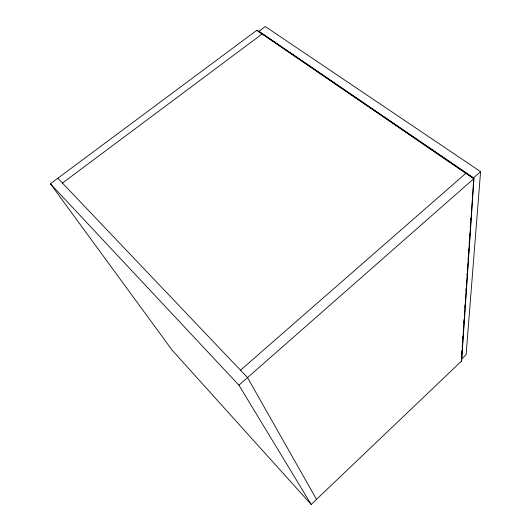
<?xml version="1.0" encoding="UTF-8"?>
<svg xmlns="http://www.w3.org/2000/svg" width="531" height="531" viewBox="0 0 531 531"><rect width="100%" height="100%" fill="white"/><g stroke="black" fill="none" stroke-linecap="round" stroke-linejoin="round"><path stroke-width="0.8" d="M461.731 354.243L461.95 350.951M462.229 346.829L462.448 343.53M462.78 338.586L462.946 336.11M463.271 331.165L463.497 327.873M463.822 322.928L464.048 319.629M464.373 314.684L464.539 312.208M464.871 307.263L465.037 304.794M465.421 299.019L465.587 296.55M465.972 290.776L466.138 288.306M466.47 283.362L466.636 280.886M467.021 275.118L467.127 273.472M467.572 266.874L467.678 265.228M468.07 259.46L468.229 256.984M468.621 251.216L468.727 249.563M469.112 243.795L469.225 242.149M469.663 235.552L469.776 233.905M470.214 227.308L470.327 225.662M470.712 219.894L470.824 218.241M472.311 195.992L472.417 194.339M461.452 361.133L473.732 178.735L256.738 30.333M473.971 178.529L461.605 360.987L311.199 504.45L172.15 350.188L50.418 183.766L256.944 30.181L473.971 178.529L238.93 385.174L311.199 504.45M480.582 171.652L473.519 177.858L258.975 31.263L265.308 26.55L480.582 171.652L466.099 354.715L461.99 358.631M240.503 370.213L466.059 173.119M62.452 183.069L262.301 33.838M57.852 178.243L247.539 377.607L316.529 499.366M50.418 183.766L238.93 385.174"/></g></svg>
